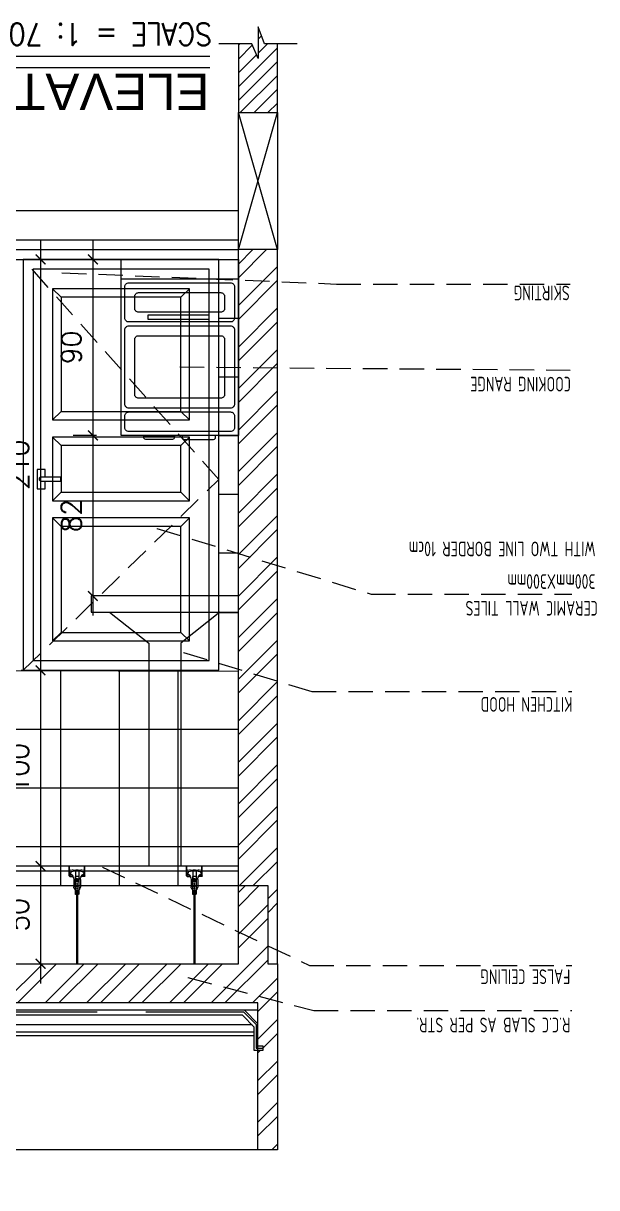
# Model space of a CAD drawing. Header units: centimetres. Extents: x -2623 to 107, y 3 to 2982.
# Drawn here: x -1515 to -1222, y 2387 to 2982 of the extents above; entities that cross this region are included whole.
import ezdxf
from ezdxf.xclip import XClip

# ---------------------------------------------------------------- set-up
doc = ezdxf.new("R2010")
doc.units = ezdxf.units.CM
doc.header["$LTSCALE"] = 100
doc.header["$MEASUREMENT"] = 0
doc.header["$XCLIPFRAME"] = 0
doc.header["$PDMODE"] = 35
for name, pattern in [('CENTER2', [1.125, 0.75, -0.125, 0.125, -0.125]), ('GRID$0$GRID$0$XREF GRID$0$GRIDS$0$CENTER', [2, 1.25, -0.25, 0.25, -0.25]), ('HIDDEN', [0.375, 0.25, -0.125])]:
    doc.linetypes.add(name, pattern=pattern)
for name, color, linetype in [('A0-01 FLOOR PLANS$0$WALL-01', 7, 'Continuous'), ('CEILING', 161, 'Continuous'), ('CEILING HANGER', 8, 'Continuous'), ('DIM', 1, 'Continuous'), ('DOOR', 1, 'Continuous'), ('FINISHES', 4, 'Continuous'), ('GRID$0$XREF GRID', 11, 'GRID$0$GRID$0$XREF GRID$0$GRIDS$0$CENTER'), ('HATCH', 8, 'Continuous'), ('HIDDEN -03', 8, 'HIDDEN'), ('ID_Flooring_02', 127, 'Continuous'), ('IDT-TXT25', 3, 'Continuous'), ('KITCHEN', 11, 'Continuous'), ('SLAB H', 250, 'Continuous'), ('TEXT', 3, 'Continuous'), ('WALL HAT', 8, 'Continuous'), ('WALL HATCH', 252, 'Continuous'), ('WALL-01', 7, 'Continuous'), ('WALL-02', 3, 'Continuous'), ('WALL-03', 2, 'Continuous'), ('WALL-04', 1, 'Continuous'), ('WALL-05', 8, 'Continuous'), ('WALL-06', 9, 'Continuous')]:
    doc.layers.add(name, color=color, linetype=linetype)
doc.styles.add('ART', font='arial.ttf')
doc.styles.add('HB25Small', font='ARCHSTYL.SHX', dxfattribs={"width": 0.8, "height": 2.5})
doc.styles.add('ISO', font='isocp2.shx', dxfattribs={"width": 0.8})
doc.styles.add('ROMANS', font='romans')
doc.dimstyles.new('AS-17-100', dxfattribs={"dimtxt": 10, "dimasz": 5, "dimexe": 10, "dimexo": 10, "dimgap": 6, "dimtad": 1, "dimtoh": 1, "dimdec": 0, "dimdsep": 46, "dimtxsty": 'ROMANS', "dimblk1": 'ARCHTICK', "dimblk2": 'ARCHTICK', "dimsah": 1, "dimcen": 25, "dimdle": 10, "dimclrd": 1, "dimclre": 1, "dimclrt": 2, "dimadec": 0, "dimazin": 0, "dimtfac": 1, "dimtdec": 0, "dimtofl": 0, "dimtmove": 2, "dimatfit": 3, "dimldrblk": 'ARCHTICK', "dimfxl": 1, "dimtolj": 1, "dimtzin": 0, "dimarcsym": 0})
doc.dimstyles.new('DIM DET', dxfattribs={"dimtxt": 0.05, "dimasz": 0.025, "dimexe": 0.025, "dimexo": 0.025, "dimgap": 0.025, "dimtad": 1, "dimzin": 0, "dimdsep": 46, "dimtxsty": 'ISO', "dimblk": 'ARCHTICK', "dimcen": 0.1, "dimdle": 0.025, "dimclrd": 15, "dimclre": 15, "dimclrt": 2, "dimadec": 0, "dimazin": 0, "dimtfac": 1, "dimtmove": 2, "dimatfit": 0, "dimldrblk": 'ARCHTICK', "dimfxl": 0.17, "dimtzin": 1, "dimarcsym": 0})

# ---------------------------------------------------------------- blocks, each defined once
blk = doc.blocks.new('GRID')
at = {"layer": 'GRID$0$XREF GRID'}
blk.add_line((-1397.5, 2960.33, 0), (-1397.5, 522.76, 0), dxfattribs=at)
blk = doc.blocks.new('A0-01 FLOOR PLANS')
at = {"layer": 'A0-01 FLOOR PLANS$0$WALL-01'}
blk.add_blockref('GRID', (0, 0), dxfattribs=at)
blk = doc.blocks.new('_ARCHTICK')
at = {"color": 0, "linetype": 'ByBlock', "const_width": 0.15}
blk.add_lwpolyline([(-0.5, -0.5), (0.5, 0.5)], dxfattribs=at)
blk = doc.blocks.new('SUP')
at = {"layer": 'CEILING HANGER', "extrusion": (-6.56544e-09, 1.61575e-05, 1)}
for p, q in [((-555.86, -4415.29, 0.02), (-555.86, -4347.85, 0.02)), ((-555.25, -4415.29, 0.02), (-555.25, -4347.85, 0.02)), ((-556.44, -4415.38, 0.02), (-556.44, -4413.19, 0.02)), ((-555.86, -4414.67, 0.02), (-555.86, -4414.7, 0.02)), ((-555.86, -4414.7, 0.02), (-555.84, -4414.74, 0.02)), ((-555.84, -4414.74, 0.02), (-555.82, -4414.77, 0.02)), ((-555.82, -4414.77, 0.02), (-555.79, -4414.79, 0.02)), ((-555.79, -4414.79, 0.02), (-555.75, -4414.82, 0.02)), ((-555.75, -4414.82, 0.02), (-555.71, -4414.84, 0.02)), ((-555.71, -4414.84, 0.02), (-555.66, -4414.85, 0.02)), ((-555.66, -4414.85, 0.02), (-555.61, -4414.86, 0.02)), ((-555.61, -4414.86, 0.02), (-555.56, -4414.86, 0.02)), ((-555.56, -4414.86, 0.02), (-555.5, -4414.86, 0.02)), ((-555.5, -4414.86, 0.02), (-555.45, -4414.85, 0.02)), ((-555.45, -4414.85, 0.02), (-555.4, -4414.84, 0.02)), ((-555.4, -4414.84, 0.02), (-555.36, -4414.82, 0.02)), ((-555.36, -4414.82, 0.02), (-555.32, -4414.79, 0.02)), ((-555.32, -4414.79, 0.02), (-555.29, -4414.77, 0.02)), ((-555.29, -4414.77, 0.02), (-555.27, -4414.74, 0.02)), ((-555.27, -4414.74, 0.02), (-555.26, -4414.7, 0.02)), ((-555.26, -4414.7, 0.02), (-555.25, -4414.67, 0.02)), ((-554.61, -4415.38, 0.02), (-554.61, -4413.19, 0.02)), ((-557.24, -4420.73, 0.02), (-557.24, -4417, 0.02)), ((-556.44, -4422.11, 0.02), (-556.44, -4415.38, 0.02)), ((-554.61, -4419.5, 0.02), (-556.44, -4419.5, 0.02)), ((-556.34, -4415.29, 0.02), (-554.71, -4415.29, 0.02)), ((-556.23, -4421.14, 0.02), (-556.23, -4420.6, 0.02)), ((-554.89, -4420.53, 0.02), (-556.17, -4420.53, 0.02)), ((-555.24, -4420.02, 0.02), (-555.82, -4420.02, 0.02)), ((-555.24, -4420.27, 0.02), (-555.82, -4420.27, 0.02)), ((-555.74, -4421.21, 0.02), (-555.77, -4420.78, 0.02)), ((-555.28, -4420.78, 0.02), (-555.77, -4420.78, 0.02)), ((-555.31, -4421.21, 0.02), (-555.28, -4420.78, 0.02)), ((-554.83, -4421.14, 0.02), (-554.83, -4420.6, 0.02)), ((-554.61, -4422.1, 0.02), (-554.61, -4415.38, 0.02)), ((-553.82, -4420.73, 0.02), (-553.82, -4417, 0.02)), ((-559.5, -4422.53, 0.02), (-559.5, -4426.15, 0.02)), ((-559.37, -4423.36, 0.02), (-559.5, -4423.36, 0.02)), ((-559.5, -4426.15, 0.02), (-559.5, -4427.62, 0.02)), ((-559.37, -4422.53, 0.02), (-559.37, -4426.15, 0.02)), ((-559.37, -4426.15, 0.02), (-559.37, -4427.62, 0.02)), ((-559.25, -4422.29, 0.02), (-557.67, -4422.29, 0.02)), ((-559.25, -4422.41, 0.02), (-557.74, -4422.41, 0.02)), ((-558.92, -4423.15, 0.02), (-558.92, -4423.41, 0.02)), ((-558.73, -4424.21, 0.02), (-558.9, -4423.57, 0.02)), ((-558.57, -4423.16, 0.02), (-558.6, -4423.08, 0.02)), ((-558.4, -4423.28, 0.02), (-558.4, -4423.28, 0.02)), ((-556.23, -4425.11, 0.02), (-557.55, -4425.11, 0.02)), ((-556.35, -4425.11, 0.02), (-556.35, -4421.21, 0.02)), ((-556.29, -4421.21, 0.02), (-556.35, -4421.21, 0.02)), ((-554.83, -4425.11, 0.02), (-556.23, -4425.11, 0.02)), ((-555.07, -4425.48, 0.02), (-555.99, -4425.48, 0.02)), ((-555.74, -4421.21, 0.02), (-555.31, -4421.21, 0.02)), ((-553.5, -4425.11, 0.02), (-554.83, -4425.11, 0.02)), ((-554.71, -4421.21, 0.02), (-554.77, -4421.21, 0.02)), ((-554.71, -4425.11, 0.02), (-554.71, -4421.21, 0.02)), ((-551.81, -4422.29, 0.02), (-553.39, -4422.29, 0.02)), ((-551.81, -4422.41, 0.02), (-553.32, -4422.41, 0.02)), ((-552.66, -4423.28, 0.02), (-552.66, -4423.28, 0.02)), ((-552.49, -4423.16, 0.02), (-552.46, -4423.08, 0.02)), ((-552.33, -4424.21, 0.02), (-552.15, -4423.57, 0.02)), ((-552.13, -4423.15, 0.02), (-552.13, -4423.41, 0.02)), ((-551.68, -4422.53, 0.02), (-551.68, -4426.15, 0.02)), ((-551.68, -4423.36, 0.02), (-551.56, -4423.36, 0.02)), ((-551.68, -4426.15, 0.02), (-551.68, -4427.62, 0.02)), ((-551.56, -4422.53, 0.02), (-551.56, -4426.15, 0.02)), ((-551.56, -4426.15, 0.02), (-551.56, -4427.62, 0.02)), ((-559.5, -4427.62, 0.02), (-559.37, -4427.62, 0.02)), ((-551.56, -4427.62, 0.02), (-551.68, -4427.62, 0.02))]:
    blk.add_line(p, q, dxfattribs=at)
at = {"layer": 'CEILING HANGER', "extrusion": (-6.56544e-09, 1.61575e-05, 1), "const_width": 0.244, "elevation": -0.07}
blk.add_lwpolyline([(-558.58, -4423.04, 1), (-559.07, -4423.04), (-559.07, -4423.22, 0.267949), (-558.99, -4423.35, -0.57735), (-558.99, -4423.61, 0.267949), (-559.07, -4423.75), (-559.07, -4424.04, 0.267949), (-558.99, -4424.17, -0.57735), (-558.99, -4424.43, 0.267949), (-559.07, -4424.56), (-559.07, -4424.85, 0.267949), (-558.99, -4424.98, -0.57735), (-558.99, -4425.25, 0.267949), (-559.07, -4425.38), (-559.07, -4425.7, 0.414214), (-558.92, -4425.85), (-558.23, -4425.85, 0.247529), (-558.1, -4425.78, -0.247529), (-557.98, -4425.72), (-557.55, -4425.72, -0.247529), (-557.43, -4425.78, 0.247529), (-557.3, -4425.85), (-555.79, -4425.85, 0.267949), (-555.66, -4425.77, -0.57735), (-555.4, -4425.77, 0.267949), (-555.26, -4425.85), (-553.76, -4425.85, 0.247529), (-553.63, -4425.78, -0.247529), (-553.51, -4425.72), (-553.08, -4425.72, -0.247529), (-552.95, -4425.78, 0.247529), (-552.83, -4425.85), (-552.14, -4425.85, 0.414214), (-551.99, -4425.7), (-551.99, -4425.38, 0.267949), (-552.07, -4425.25, -0.57735), (-552.07, -4424.98, 0.267949), (-551.99, -4424.85), (-551.99, -4424.56, 0.267949), (-552.07, -4424.43, -0.57735), (-552.07, -4424.17, 0.267949), (-551.99, -4424.04), (-551.99, -4423.75, 0.267949), (-552.07, -4423.61, -0.57735), (-552.07, -4423.35, 0.267949), (-551.99, -4423.22), (-551.99, -4423.04, 1), (-552.48, -4423.04)], format="xyb", dxfattribs=at)
at = {"layer": 'CEILING HANGER', "extrusion": (-6.56544e-09, 1.61575e-05, 1)}
for centre, radius in [((-555.53, -4417.24, -0.05), 0.342), ((-555.53, -4416.02, -0.05), 0.252), ((-555.53, -4418.46, -0.05), 0.252)]:
    blk.add_circle(centre, radius, dxfattribs=at)
for centre, radius, start, end in [((-555.53, -4414.15, -0.05), 1.33, 104.50313, 133.57695), ((-555.53, -4414.15, -0.05), 1.33, 46.37131, 77.91646), ((-560.29, -4420.73, -0.05), 3.05, 315.57546, 359.99997), ((-554.37, -4417.4, -0.05), 2.89, 132.9462, 171.87884), ((-556.29, -4421.14, -0.05), 0.061, 270, 359.99997), ((-556.17, -4420.6, -0.05), 0.061, 90, 179.99997), ((-555.82, -4420.14, -0.05), 0.122, 90, 270), ((-555.24, -4420.14, -0.05), 0.122, 270, 90), ((-554.89, -4420.6, -0.05), 0.061, 359.99997, 90), ((-554.77, -4421.14, -0.05), 0.061, 179.99997, 270), ((-556.68, -4417.4, -0.05), 2.89, 8.12116, 47.05378), ((-550.77, -4420.73, -0.05), 3.05, 179.99997, 224.42459), ((-559.25, -4422.53, -0.05), 0.244, 90, 179.99997), ((-559.25, -4422.53, -0.05), 0.122, 90, 179.99997), ((-558.74, -4423.15, -0.05), 0.183, 102.99763, 179.99997), ((-558.31, -4423.41, -0.05), 0.61, 179.99997, 195.00001), ((-557.47, -4423.62, -0.05), 1.37, 195.00001, 270), ((-558.75, -4423.09, -0.05), 0.122, 77.0024, 102.99763), ((-558.77, -4423.15, -0.05), 0.183, 20, 77.0024), ((-558.4, -4423.1, -0.05), 0.183, 200, 270), ((-558.4, -4423.1, -0.05), 0.183, 270, 357.8496), ((-557.85, -4423.12, -0.05), 0.366, 135.57546, 177.8496), ((-555.53, -4421.14, -0.05), 1.33, 226.42304, 313.62869), ((-555.99, -4425.11, -0.05), 0.366, 179.99997, 270), ((-555.07, -4425.11, -0.05), 0.366, 270, 359.99997), ((-553.58, -4423.62, -0.05), 1.37, 270, 344.99999), ((-553.21, -4423.12, -0.05), 0.366, 2.15038, 44.42459), ((-552.66, -4423.1, -0.05), 0.183, 182.15038, 270), ((-552.66, -4423.1, -0.05), 0.183, 270, 340.00002), ((-552.29, -4423.15, -0.05), 0.183, 102.99763, 160.00002), ((-552.3, -4423.09, -0.05), 0.122, 77.0024, 102.99763), ((-552.32, -4423.15, -0.05), 0.183, 359.99997, 77.0024), ((-552.74, -4423.41, -0.05), 0.61, 344.99999, 359.99997), ((-551.81, -4422.53, -0.05), 0.244, 359.99997, 90), ((-551.81, -4422.53, -0.05), 0.122, 359.99997, 90)]:
    blk.add_arc(centre, radius, start, end, dxfattribs=at)
blk = doc.blocks.new('FALSE CEILING')
at = {"xscale": -1}
for p in [(-1545.11, 4427.62, -0.02), (-1485.11, 4427.62, -0.02), (-1425.11, 4427.62, -0.02), (-1365.11, 4427.62, -0.02), (-1305.11, 4427.62, -0.02), (-1245.11, 4427.62, -0.02), (-1185.11, 4427.62, -0.02), (-1125.11, 4427.62, -0.02), (-1065.11, 4427.62, -0.02), (-1005.11, 4427.62, -0.02), (-945.11, 4427.62, -0.02), (-885.11, 4427.62, -0.02), (-825.11, 4427.62, -0.02), (-765.11, 4427.62, -0.02), (-705.11, 4427.62, -0.02), (-645.11, 4427.62, -0.02), (-585.11, 4427.62, -0.02), (-525.11, 4427.62, -0.02), (-465.11, 4427.62, -0.02), (-405.11, 4427.62, -0.02), (-345.11, 4427.62, -0.02), (-285.11, 4427.62, -0.02), (-225.11, 4427.62, -0.02), (-165.11, 4427.62, -0.02), (-105.11, 4427.62, -0.02), (-45.11, 4427.62, -0.02), (14.89, 4427.62, -0.02), (74.89, 4427.62, -0.02), (134.89, 4427.62, -0.02), (194.89, 4427.62, -0.02), (254.89, 4427.62, -0.02), (314.89, 4427.62, -0.02), (374.89, 4427.62, -0.02), (434.89, 4427.62, -0.02)]:
    blk.add_blockref('SUP', p, dxfattribs=at)
blk = doc.blocks.new('OVEN')
at = {"layer": 'KITCHEN'}
blk.add_line((-868.94, 934.75), (-808.94, 934.75), dxfattribs=at)
for points in [[(-868.94, 924.75), (-808.94, 924.75), (-808.94, 1014.75), (-868.94, 1014.75)], [(-823.94, 953.25), (-855.27, 953.25), (-855.27, 955.25), (-823.94, 955.25)]]:
    blk.add_lwpolyline(points, close=True, dxfattribs=at)
for points in [[(-864.94, 1002.75), (-812.94, 1002.75, 0.414214), (-810.94, 1004.75), (-810.94, 1010.75, 0.414214), (-812.94, 1012.75), (-864.94, 1012.75, 0.414214), (-866.94, 1010.75), (-866.94, 1004.75, 0.414214)], [(-857.29, 1014.75), (-841.61, 1014.75), (-841.61, 1015.75, 0.414214), (-842.61, 1016.75), (-856.29, 1016.75, 0.414214), (-857.29, 1015.75)], [(-820.59, 1014.75), (-837.61, 1014.75), (-837.61, 1015.75, -0.414214), (-836.61, 1016.75), (-821.59, 1016.75, -0.414214), (-820.59, 1015.75)], [(-864.94, 958.75), (-812.94, 958.75, 0.414214), (-810.94, 960.75), (-810.94, 998.75, 0.414214), (-812.94, 1000.75), (-864.94, 1000.75, 0.414214), (-866.94, 998.75), (-866.94, 960.75, 0.414214)], [(-859.94, 963.75), (-817.94, 963.75, 0.414214), (-815.94, 965.75), (-815.94, 993.75, 0.414214), (-817.94, 995.75), (-859.94, 995.75, 0.414214), (-861.94, 993.75), (-861.94, 965.75, 0.414214)], [(-864.94, 936.75), (-812.94, 936.75, 0.414214), (-810.94, 938.75), (-810.94, 954.75, 0.414214), (-812.94, 956.75), (-864.94, 956.75, 0.414214), (-866.94, 954.75), (-866.94, 938.75, 0.414214)], [(-859.94, 941.75), (-817.94, 941.75, 0.414214), (-815.94, 943.75), (-815.94, 949.75, 0.414214), (-817.94, 951.75), (-859.94, 951.75, 0.414214), (-861.94, 949.75), (-861.94, 943.75, 0.414214)]]:
    blk.add_lwpolyline(points, format="xyb", close=True, dxfattribs=at)
blk = doc.blocks.new('A$C73623B94')
at = {"layer": 'HIDDEN -03', "ltscale": 0.4}
for p, q in [((0.2448, 0.2408, 0), (0.2448, 1.38, 0)), ((0.4077, 0.2408, 0), (0.4077, 1.38, 0)), ((0.044, 0.0821, 0), (0.2448, 0.2408, 0)), ((0.6086, 0.0821, 0), (0.4077, 0.2408, 0))]:
    blk.add_line(p, q, dxfattribs=at)
blk.add_lwpolyline([(-0.05, 0.0821), (0.7025, 0.0821), (0.7025, 0), (-0.05, 0)], close=True, dxfattribs=at)
blk = doc.blocks.new('*D111')
at = {"layer": 'Defpoints', "color": 0, "transparency": 16777216}
for p in [(-1529.98, 2861.25, 0), (-1526, 2651.25), (-1506.15, 2651.25)]:
    blk.add_point(p, dxfattribs=at)
at = {"layer": 'DIM', "color": 1, "lineweight": -2, "transparency": 16777216}
for p, q in [((-1506.15, 2871.25), (-1506.15, 2641.25)), ((-1519.98, 2861.25), (-1496.15, 2861.25)), ((-1516, 2651.25), (-1496.15, 2651.25))]:
    blk.add_line(p, q, dxfattribs=at)
at = {"layer": 'DIM', "color": 1, "lineweight": -2, "transparency": 16777216, "xscale": 5, "yscale": 5, "zscale": 5}
for p, rotation in [((-1506.15, 2861.25), 90), ((-1506.15, 2651.25), 270)]:
    blk.add_blockref('_ARCHTICK', p, dxfattribs=dict(at, rotation=rotation))
at = {"layer": 'DIM', "color": 2, "transparency": 16777216, "insert": (-1517.15, 2756.25), "char_height": 10, "attachment_point": 5, "rotation": 90, "style": 'ROMANS'}
blk.add_mtext('\\A1;210', dxfattribs=at)
blk = doc.blocks.new('*D112')
at = {"layer": 'Defpoints', "color": 0, "transparency": 16777216}
for p in [(-1526, 2651.25), (-1506.15, 2551.25), (-1506.15, 2551.25)]:
    blk.add_point(p, dxfattribs=at)
at = {"layer": 'DIM', "color": 1, "lineweight": -2, "transparency": 16777216}
for p, q in [((-1506.15, 2661.25), (-1506.15, 2541.25)), ((-1516, 2651.25), (-1496.15, 2651.25))]:
    blk.add_line(p, q, dxfattribs=at)
at = {"layer": 'DIM', "color": 1, "lineweight": -2, "transparency": 16777216, "xscale": 5, "yscale": 5, "zscale": 5}
for p, rotation in [((-1506.15, 2651.25), 90), ((-1506.15, 2551.25), 270)]:
    blk.add_blockref('_ARCHTICK', p, dxfattribs=dict(at, rotation=rotation))
at = {"layer": 'DIM', "color": 2, "transparency": 16777216, "insert": (-1517.15, 2601.25), "char_height": 10, "attachment_point": 5, "rotation": 90, "style": 'ROMANS'}
blk.add_mtext('\\A1;100', dxfattribs=at)
blk = doc.blocks.new('*D113')
at = {"layer": 'Defpoints', "color": 0, "transparency": 16777216}
for p in [(-1506.15, 2551.25), (-1506.15, 2501.25), (-1506.15, 2501.25)]:
    blk.add_point(p, dxfattribs=at)
at = {"layer": 'DIM', "color": 1, "lineweight": -2, "transparency": 16777216}
blk.add_line((-1506.15, 2561.25), (-1506.15, 2491.25), dxfattribs=at)
at = {"layer": 'DIM', "color": 1, "lineweight": -2, "transparency": 16777216, "xscale": 5, "yscale": 5, "zscale": 5}
for p, rotation in [((-1506.15, 2551.25), 90), ((-1506.15, 2501.25), 270)]:
    blk.add_blockref('_ARCHTICK', p, dxfattribs=dict(at, rotation=rotation))
at = {"layer": 'DIM', "color": 2, "transparency": 16777216, "insert": (-1517.15, 2526.25), "char_height": 10, "attachment_point": 5, "rotation": 90, "style": 'ROMANS'}
blk.add_mtext('\\A1;50', dxfattribs=at)
blk = doc.blocks.new('*D118')
at = {"layer": 'Defpoints', "color": 0, "transparency": 16777216}
for p in [(-1465, 2861.25), (-1479.39, 2771.25), (-1467.49, 2771.25)]:
    blk.add_point(p, dxfattribs=at)
at = {"layer": 'DIM', "color": 1, "lineweight": -2, "transparency": 16777216}
for p, q in [((-1479.39, 2871.25), (-1479.39, 2761.25)), ((-1475, 2861.25), (-1489.39, 2861.25)), ((-1477.49, 2771.25), (-1489.39, 2771.25))]:
    blk.add_line(p, q, dxfattribs=at)
at = {"layer": 'DIM', "color": 1, "lineweight": -2, "transparency": 16777216, "xscale": 5, "yscale": 5, "zscale": 5}
for p, rotation in [((-1479.39, 2861.25), 90), ((-1479.39, 2771.25), 270)]:
    blk.add_blockref('_ARCHTICK', p, dxfattribs=dict(at, rotation=rotation))
at = {"layer": 'DIM', "color": 2, "transparency": 16777216, "insert": (-1490.39, 2816.25), "char_height": 10, "attachment_point": 5, "rotation": 90, "style": 'ROMANS'}
blk.add_mtext('\\A1;90', dxfattribs=at)
blk = doc.blocks.new('*D119')
at = {"layer": 'Defpoints', "color": 0, "transparency": 16777216}
for p in [(-1467.49, 2771.25), (-1479.39, 2689.25), (-1479.39, 2689.25)]:
    blk.add_point(p, dxfattribs=at)
at = {"layer": 'DIM', "color": 1, "lineweight": -2, "transparency": 16777216}
for p, q in [((-1479.39, 2781.25), (-1479.39, 2679.25)), ((-1477.49, 2771.25), (-1489.39, 2771.25))]:
    blk.add_line(p, q, dxfattribs=at)
at = {"layer": 'DIM', "color": 1, "lineweight": -2, "transparency": 16777216, "xscale": 5, "yscale": 5, "zscale": 5}
for p, rotation in [((-1479.39, 2771.25), 90), ((-1479.39, 2689.25), 270)]:
    blk.add_blockref('_ARCHTICK', p, dxfattribs=dict(at, rotation=rotation))
at = {"layer": 'DIM', "color": 2, "transparency": 16777216, "insert": (-1490.39, 2730.25), "char_height": 10, "attachment_point": 5, "rotation": 90, "style": 'ROMANS'}
blk.add_mtext('\\A1;82', dxfattribs=at)
blk = doc.blocks.new('ffl')
at = {"layer": 'DOOR'}
for p, q in [((-510.9, 49.85, 0), (-515.26, 54.21, 0)), ((-445.27, 54.21, 0), (-449.64, 49.85, 0)), ((-510.9, -4.31, 0), (-515.26, -8.68, 0)), ((-449.64, -4.31, 0), (-445.27, -8.68, 0)), ((-510.9, -21.82, 0), (-515.26, -17.45, 0)), ((-449.64, -21.82, 0), (-445.27, -17.45, 0)), ((-441.45, -23.44, 0.13), (-441.45, -27.44, 0.13)), ((-437.45, -23.44, 0.13), (-441.45, -23.44, 0.13)), ((-437.45, -33.44, 0.13), (-437.45, -23.44, 0.13)), ((-449.45, -27.44, 0.13), (-449.45, -29.54, 0.13)), ((-439.45, -27.44, 0.13), (-449.45, -27.44, 0.13)), ((-449.45, -29.54, 0.13), (-439.45, -29.54, 0.13)), ((-441.45, -29.54, 0.13), (-441.45, -33.44, 0.13)), ((-441.45, -33.44, 0.13), (-437.45, -33.44, 0.13)), ((-510.9, -45.59, 0), (-515.26, -49.95, 0)), ((-449.64, -45.59, 0), (-445.27, -49.95, 0)), ((-510.9, -63.09, 0), (-515.26, -58.73, 0)), ((-445.27, -58.73, 0), (-449.64, -63.09, 0)), ((-510.9, -121.41, 0), (-515.26, -125.78, 0)), ((-445.27, -125.78, 0), (-449.64, -121.41, 0))]:
    blk.add_line(p, q, dxfattribs=at)
at = {"layer": 'DOOR', "color": 2, "elevation": 0}
blk.add_lwpolyline([(-430.27, -140.78), (-430.27, 69.22), (-530.27, 69.22), (-530.27, -140.78)], close=True, dxfattribs=at)
at = {"layer": 'DOOR', "color": 8, "linetype": 'HIDDEN', "ltscale": 0.5, "elevation": 0}
blk.add_lwpolyline([(-430.27, 69.22), (-530.27, -28.28), (-430.27, -140.78)], dxfattribs=at)
at = {"layer": 'DOOR', "elevation": 0}
for points in [[(-435.27, -135.78), (-435.27, 64.21), (-525.26, 64.21), (-525.26, -135.78)], [(-445.27, 54.21), (-515.26, 54.21), (-515.26, -8.68), (-445.27, -8.68)], [(-449.64, 49.85), (-510.9, 49.85), (-510.9, -4.31), (-449.64, -4.31)], [(-445.27, -17.45), (-515.26, -17.45), (-515.26, -49.95), (-445.27, -49.95)], [(-449.64, -21.82), (-510.9, -21.82), (-510.9, -45.59), (-449.64, -45.59)], [(-445.27, -58.73), (-515.26, -58.73), (-515.26, -125.78), (-445.27, -125.78)], [(-449.64, -63.09), (-510.9, -63.09), (-510.9, -121.41), (-449.64, -121.41)]]:
    blk.add_lwpolyline(points, close=True, dxfattribs=at)
at = {"layer": 'DOOR'}
blk.add_arc((-439.45, -28.49, 0.13), 1.05, 270, 90, dxfattribs=at)

msp = doc.modelspace()

# ---------------------------------------------------------------- hatches: boundary and pattern name
at = {"layer": 'HATCH'}
h = msp.add_hatch(dxfattribs=at)
h.set_pattern_fill('ANSI32', color=256, scale=40, style=0)
h.set_pattern_definition([(45, (-4376.673, 7711.837), (-10.6066, 10.6066), []), (45, (-4369.602, 7711.837), (-10.6066, 10.6066), [])])
h.paths.add_polyline_path([(-1826.93, 2481.25), (-1394.99, 2481.25), (-1394.99, 2459.38), (-1392.49, 2459.38), (-1392.49, 2456.88), (-1394.99, 2456.88), (-1394.98, 2406.24), (-1385, 2406.24), (-1385, 2501.25), (-1390, 2501.25), (-1390, 2541.25), (-1405, 2541.25), (-1405, 2501.25), (-1755, 2501.25), (-1755, 2521.25), (-1780, 2521.25), (-1780, 2501.25), (-1826.93, 2501.25)])
at = {"layer": 'SLAB H'}
h = msp.add_hatch(dxfattribs=at)
h.set_pattern_fill('ANSI37', color=256, scale=40, angle=180, style=0)
h.set_pattern_definition([(225, (-1012393.51, 720.4905), (3.535533906, -3.535533906), []), (315, (-1012393.51, 720.4905), (3.535533906, 3.535533906), [])])
h.paths.add_polyline_path([(-1394.99, 2454.38), (-1394.99, 2476.25), (-1394.99, 2476.25)])
at = {"layer": 'WALL HAT'}
h = msp.add_hatch(dxfattribs=at)
h.set_pattern_fill('ANSI32', color=256, scale=40)
h.paths.add_polyline_path([(-1405, 2541.25), (-1390, 2541.25), (-1390, 2521.25), (-1385, 2521.25), (-1385, 2866.25), (-1405, 2866.25)])
at = {"layer": 'WALL HATCH'}
h = msp.add_hatch(dxfattribs=at)
h.set_pattern_fill('ANSI31', color=256, scale=40, style=0)
h.set_pattern_definition([(45, (-214302.342, -43091.9317), (-3.53553391, 3.53553391), [])])
h.paths.add_polyline_path([(-1398.17, 2971.45), (-1405, 2971.45), (-1405, 2936.25), (-1385, 2936.25), (-1385, 2971.45), (-1391.65, 2971.45), (-1394.87, 2980.1), (-1394.87, 2963.9)])

# ---------------------------------------------------------------- linework, layer by layer
at = {"layer": 'CEILING', "linetype": 'ByBlock'}
for p, q in [((-1755, 2551.25), (-1405, 2551.25)), ((-1755, 2548.75), (-1405, 2548.75))]:
    msp.add_line(p, q, dxfattribs=at)
at = {"layer": 'FINISHES'}
for p, q in [((-1755, 2866.25), (-1405, 2866.25)), ((-1755, 2861.25), (-1405, 2861.25))]:
    msp.add_line(p, q, dxfattribs=at)
at = {"layer": 'HIDDEN -03', "color": 8, "linetype": 'CENTER2', "ltscale": 4}
for p, q in [((-1385, 2866.25), (-1405, 2936.25)), ((-1405, 2866.25), (-1385, 2936.25))]:
    msp.add_line(p, q, dxfattribs=at)
at = {"layer": 'HIDDEN -03', "color": 6, "linetype": 'HIDDEN', "lineweight": -3, "ltscale": 2}
msp.add_line((-1402.25, 2476.56, 28219.82), (-1826.62, 2476.56, 26990.46), dxfattribs=at)
at = {"layer": 'HIDDEN -03', "color": 1, "lineweight": -3}
msp.add_line((-1401.86, 2477.5, 47841.52), (-1394.99, 2470.63, 47841.52), dxfattribs=at)
at = {"layer": 'ID_Flooring_02'}
for p, q in [((-1414.98, 2831.25, 0), (-1405, 2831.25, 0)), ((-1414.98, 2801.25, 0), (-1405, 2801.25, 0)), ((-1414.98, 2771.25, 0), (-1405, 2771.25, 0)), ((-1414.98, 2741.25, 0), (-1405, 2741.25, 0)), ((-1414.98, 2711.25, 0), (-1405, 2711.25, 0)), ((-1414.98, 2680.82, 0), (-1405, 2680.81, 0)), ((-1755, 2651.47, 0), (-1405, 2650.86, 0)), ((-1496, 2651.25), (-1496, 2541.25)), ((-1466, 2651.25), (-1466, 2541.25)), ((-1436, 2651.25), (-1436, 2541.25)), ((-1755, 2621.25), (-1405, 2621.25)), ((-1755, 2591.25), (-1405, 2591.25)), ((-1755, 2561.25), (-1405, 2561.25)), ((-1755, 2541.25), (-1405, 2541.25))]:
    msp.add_line(p, q, dxfattribs=at)
at = {"layer": 'WALL-01'}
for p, q in [((-1755, 2886.25), (-1405, 2886.25)), ((-1755, 2871.25), (-1405, 2871.25)), ((-1405, 2541.25), (-1405, 2866.25)), ((-1385, 2501.25), (-1385, 2866.25))]:
    msp.add_line(p, q, dxfattribs=at)
msp.add_lwpolyline([(-1405, 2971.45), (-1405, 2936.25), (-1385, 2936.25), (-1385, 2971.45)], dxfattribs=at)
msp.add_lwpolyline([(-1405, 2936.25), (-1385, 2936.25), (-1385, 2866.25), (-1405, 2866.25)], close=True, dxfattribs=at)
at = {"layer": 'WALL-02', "ltscale": 0.07}
msp.add_line((-1394.98, 2406.24), (-1826.62, 2406.24), dxfattribs=at)
at = {"layer": 'WALL-02'}
msp.add_lwpolyline([(-1755, 2501.25), (-1405, 2501.25), (-1405, 2541.25), (-1390, 2541.25), (-1390, 2501.25), (-1385, 2501.25), (-1385, 2406.24), (-1394.98, 2406.24), (-1394.99, 2481.25), (-1826.62, 2481.25)], dxfattribs=at)
at = {"layer": 'WALL-02', "color": 6, "linetype": 'HIDDEN', "lineweight": -3, "ltscale": 0.5, "elevation": 47841.52}
msp.add_lwpolyline([(-1402.25, 2476.56), (-1395.93, 2470.24), (-1395.93, 2458.16), (-1392.49, 2458.16)], dxfattribs=at)
at = {"layer": 'WALL-02', "color": 1, "lineweight": -3, "elevation": 47841.52}
msp.add_lwpolyline([(-1394.99, 2459.38), (-1392.49, 2459.38), (-1392.49, 2456.88), (-1394.99, 2456.88), (-1396.86, 2456.88), (-1396.86, 2468.96), (-1402.9, 2475)], dxfattribs=at)
at = {"layer": 'WALL-03'}
for p, q in [((-1592.09, 2965.01, 0), (-1419.61, 2965.01, 0)), ((-1592.09, 2959.37, 0), (-1419.61, 2959.37, 0))]:
    msp.add_line(p, q, dxfattribs=at)
at = {"layer": 'WALL-04', "color": 1, "lineweight": -3}
for p, q in [((-1394.99, 2477.5, 28359.94), (-1826.62, 2477.5, 24552.85)), ((-1402.9, 2475, 28207.24), (-1826.62, 2475, 26982.43)), ((-1397.9, 2470, 28304.07), (-1826.62, 2470, 27044)), ((-1396.86, 2466.25, 28324.01), (-1826.62, 2466.25, 27056.62)), ((-1396.86, 2464.38, 28324.01), (-1826.62, 2464.38, 27056.62))]:
    msp.add_line(p, q, dxfattribs=at)
at = {"layer": 'WALL-05', "lineweight": -3}
msp.add_lwpolyline([(-1374.95, 2971.45), (-1391.65, 2971.45), (-1394.87, 2980.1), (-1394.87, 2980.1), (-1394.87, 2963.9), (-1394.87, 2963.9), (-1398.17, 2971.45), (-1414.95, 2971.45)], dxfattribs=at)

# ---------------------------------------------------------------- block references
at = {"layer": 'DIM'}
ref = msp.add_blockref('A0-01 FLOOR PLANS', (0, 0), dxfattribs=at)
XClip(ref).set_block_clipping_path([(-1780, 1638), (-1385, 2153)])
at = {"layer": 'DOOR', "rotation": 180}
msp.add_blockref('ffl', (-1945.25, 2720.47, 0), dxfattribs=at)
at = {"layer": 'HIDDEN -03', "xscale": -100, "yscale": 100, "zscale": 100, "rotation": 180}
msp.add_blockref('A$C73623B94', (-1475.25, 2689.25), dxfattribs=at)
at = {"layer": 'WALL-01'}
ref = msp.add_blockref('FALSE CEILING', (-1817.04, 2551.27), dxfattribs=dict(at, rotation=180))
XClip(ref).set_block_clipping_path([(-412.037299778, 0.0168364895), (-62.0372997781, 50.0168364895)])
at = {"layer": 'WALL-06', "xscale": -1, "rotation": 180}
msp.add_blockref('OVEN', (-596.06, 3786), dxfattribs=at)

# ---------------------------------------------------------------- texts
at = {"layer": 'IDT-TXT25', "style": 'HB25Small', "width": 0.8}
for s, p in [('SKIRTING', (-1235.58, 2847.86)), ('COOKING RANGE ', (-1234.92, 2801.25)), ('WITH TWO LINE BORDER 10cm', (-1222.33, 2717.03)), ('300mmX300mm', (-1222.36, 2700.38)), ('CERAMIC WALL TILES', (-1221.18, 2686.71)), ('KITCHEN HOOD', (-1234.19, 2637.59)), ('FALSE CEILING', (-1235.27, 2498.43)), ('R.C.C SLAB AS PER STR.', (-1235.22, 2473.73))]:
    msp.add_text(s, height=7.5, rotation=180, dxfattribs=at).set_placement(p)
at = {"layer": 'TEXT', "style": 'ROMANS', "width": 0.9}
msp.add_text('SCALE = 1: 70', height=11.286, rotation=180, dxfattribs=at).set_placement((-1418.45, 2981.89, 0))
at = {"layer": 'TEXT', "style": 'ART'}
msp.add_text('ELEVATION 2', height=18.6386, rotation=180, dxfattribs=at).set_placement((-1419.71, 2956.16, 0))

# ---------------------------------------------------------------- dimensions: what is measured, and where the dimension line sits
at = {"layer": 'DIM'}
for base, p1, p2, picture, middle in [((-1506.15, 2651.25), (-1529.98, 2861.25, 0), (-1526, 2651.25), '*D111', (-1517.15, 2756.25)), ((-1479.39, 2771.25), (-1465, 2861.25), (-1467.49, 2771.25), '*D118', (-1490.39, 2816.25)), ((-1479.39, 2689.25), (-1467.49, 2771.25), (-1479.39, 2689.25), '*D119', (-1490.39, 2730.25)), ((-1506.15, 2551.25), (-1526, 2651.25), (-1506.15, 2551.25), '*D112', (-1517.15, 2601.25)), ((-1506.15, 2501.25), (-1506.15, 2551.25), (-1506.15, 2501.25), '*D113', (-1517.15, 2526.25))]:
    dim = msp.add_linear_dim(base=base, p1=p1, p2=p2, angle=270, dimstyle='AS-17-100', dxfattribs=at)
    dim.commit()
    dim.dimension.update_dxf_attribs({"geometry": picture, "text_midpoint": middle})

# ---------------------------------------------------------------- leaders
at = {"layer": 'HIDDEN -03', "linetype": 'HIDDEN', "ltscale": 0.5}
for points in [[(-1495.22, 2854.43), (-1354.84, 2848.62), (-1235.24, 2848.62)], [(-1435, 2806.25), (-1235.24, 2804.65)], [(-1446.71, 2723.77), (-1337.1, 2690.13), (-1234.4, 2690.13)], [(-1433.1, 2660.31), (-1367.44, 2640.4), (-1234.4, 2640.4)], [(-1474.54, 2550.71), (-1368.64, 2500.37), (-1234.4, 2500.37)], [(-1430.79, 2494.21), (-1366.44, 2477.34), (-1234.4, 2477.34)]]:
    msp.add_leader(points, dimstyle='DIM DET', override={"dimasz": 0.04, "dimtad": 0, "dimclrd": 251, "dimldrblk": 'Dot', "dimfxl": 0.1}, dxfattribs=at)

doc.saveas('drawing.dxf')
